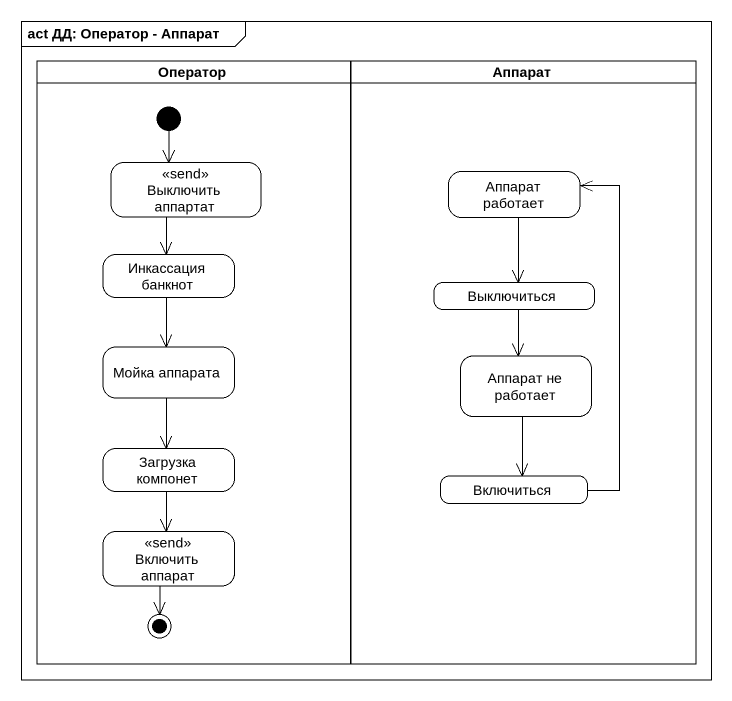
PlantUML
@startuml
mainframe act ДД: Оператор - Аппарат
hide empty description
state Оператор <<partition>> {
  state "Выключить аппартат" as Выключить_аппартат <<send>>
  state "Инкассация банкнот" as Инкассация_банкнот
  state "Мойка аппарата" as Мойка_аппарата
  state "Загрузка компонет" as Загрузка_компонет
  state "Включить аппарат" as Включить_аппарат <<send>>
  [*] --> Выключить_аппартат
  Включить_аппарат --> [*]
}
state Аппарат <<partition>> {
  state "Аппарат работает" as Аппарат_работает
  state Выключиться
  state "Аппарат не работает" as Аппарат_не_работает
  state Включиться
}
Выключить_аппартат --> Инкассация_банкнот
Аппарат_работает --> Выключиться
Инкассация_банкнот --> Мойка_аппарата
Выключиться --> Аппарат_не_работает
Мойка_аппарата --> Загрузка_компонет
Аппарат_не_работает --> Включиться
Загрузка_компонет --> Включить_аппарат
Включиться -up-> Аппарат_работает
@enduml
